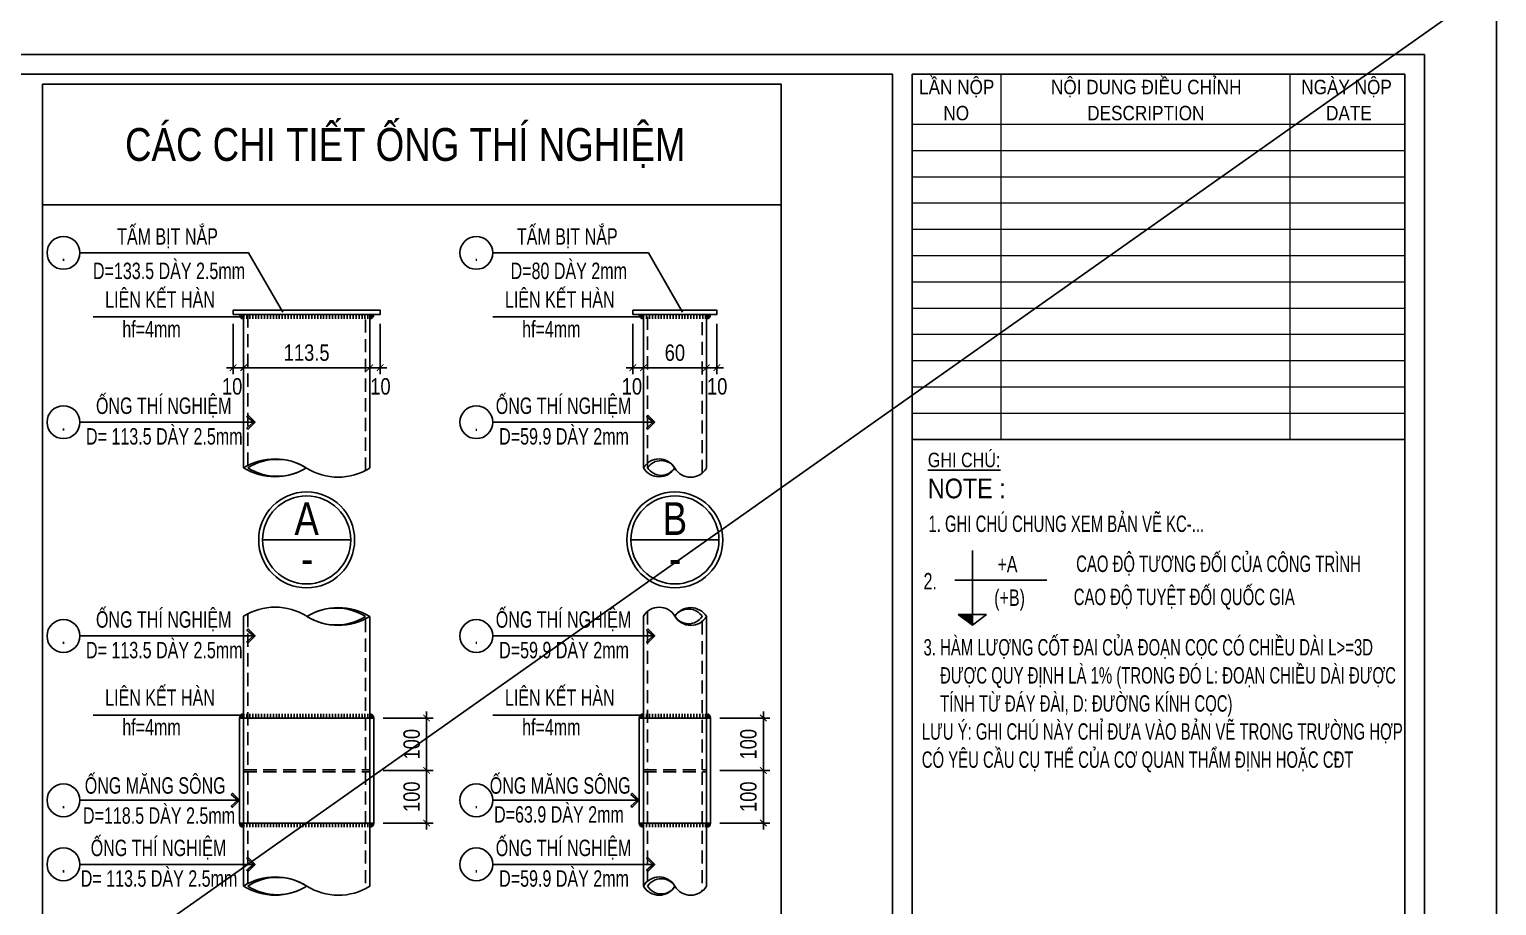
# Model space of a CAD drawing. Extents: x 171424 to 249266, y 74893 to 149166.
# Drawn here: x 186886 to 192473, y 142226 to 145564 of the extents above; entities that cross this region are included whole.
import ezdxf
from ezdxf.enums import TextEntityAlignment as Align

# ---------------------------------------------------------------- set-up
doc = ezdxf.new("R2010")
doc.units = 0
doc.header["$LTSCALE"] = 500
doc.header["$MEASUREMENT"] = 0
doc.header["$PDMODE"] = 3
doc.linetypes.add('HIDDEN', pattern=[0.375, 0.25, -0.125])
doc.layers.get('0').update_dxf_attribs({"linetype": 'CONTINUOUS'})
doc.layers.get('DEFPOINTS').update_dxf_attribs({"linetype": 'CONTINUOUS'})
for name, color, linetype in [('02.CDC.DIM', 1, 'CONTINUOUS'), ('03.CDC.BORDER', 3, 'CONTINUOUS'), ('04.CDC.HIDDEN', 8, 'HIDDEN'), ('05.CDC.STEEL', 4, 'CONTINUOUS'), ('06.CDC.TEXT', 2, 'CONTINUOUS'), ('10.CDC.HATCH', 9, 'CONTINUOUS'), ('11.CDC.NOTE', 8, 'CONTINUOUS'), ('CDC -TEXT KHUNG', 7, 'CONTINUOUS'), ('CDC-KHUNGTEN', 7, 'CONTINUOUS'), ('CDC.10.HATCH', 9, 'CONTINUOUS')]:
    doc.layers.add(name, color=color, linetype=linetype)
doc.layers.add('KCS_Plotter', color=11, linetype='CONTINUOUS', plot=False)
doc.styles.add('ARIAL', font='arial.ttf', dxfattribs={"width": 0.8})
doc.styles.add('Arial_4', font='arial.ttf', dxfattribs={"width": 0.75, "height": 3})
doc.styles.add('KT CDC', font='arial.ttf', dxfattribs={"width": 0.85, "height": 200})
doc.dimstyles.new('DIM25', dxfattribs={"dimscale": 25, "dimtxt": 2.5, "dimasz": 1, "dimexe": 1, "dimexo": 0, "dimgap": 1, "dimtad": 1, "dimdec": 0, "dimdsep": 46, "dimtxsty": 'ARIAL', "dimblk": 'ARCHTICK', "dimcen": 1, "dimdle": 1, "dimclrd": 1, "dimclre": 1, "dimclrt": 2, "dimadec": 0, "dimazin": 0, "dimtfac": 1, "dimtdec": 0, "dimtix": 1, "dimtmove": 2, "dimatfit": 3, "dimldrblk": 'ARCHTICK', "dimfxl": 1, "dimtolj": 1, "dimtzin": 0, "dimarcsym": 0})

# ---------------------------------------------------------------- blocks, each defined once
blk = doc.blocks.new('_ArchTick')
at = {"color": 0, "linetype": 'ByBlock', "const_width": 0.15}
blk.add_lwpolyline([(-0.5, -0.5), (0.5, 0.5)], dxfattribs=at)
blk = doc.blocks.new('*D512')
at = {"layer": '02.CDC.DIM', "color": 1, "lineweight": -2, "transparency": 16777216}
for p, q in [((189515.8, 142940.9), (189706.1, 142940.9)), ((189681.1, 142965.9), (189681.1, 142716.3)), ((189515.8, 142741.3), (189706.1, 142741.3))]:
    blk.add_line(p, q, dxfattribs=at)
at = {"layer": 'DEFPOINTS', "color": 0, "transparency": 16777216}
for p in [(189515.8, 142940.9), (189515.8, 142741.3), (189681.1, 142741.3)]:
    blk.add_point(p, dxfattribs=at)
at = {"layer": '02.CDC.DIM', "color": 1, "lineweight": -2, "transparency": 16777216, "xscale": 25, "yscale": 25, "zscale": 25}
for p, rotation in [((189681.1, 142940.9), 90), ((189681.1, 142741.3), 270)]:
    blk.add_blockref('_ArchTick', p, dxfattribs=dict(at, rotation=rotation))
at = {"layer": '02.CDC.DIM', "color": 2, "transparency": 16777216, "insert": (189624.2, 142841.1), "char_height": 62.5, "attachment_point": 5, "rotation": 90, "style": 'ARIAL'}
blk.add_mtext('\\A1;100', dxfattribs=at)
blk = doc.blocks.new('*D513')
at = {"layer": '02.CDC.DIM', "color": 1, "lineweight": -2, "transparency": 16777216}
for p, q in [((189681.1, 142766.3), (189681.1, 142515.9)), ((189515.8, 142741.3), (189706.1, 142741.3)), ((189515.8, 142540.9), (189706.1, 142540.9))]:
    blk.add_line(p, q, dxfattribs=at)
at = {"layer": 'DEFPOINTS', "color": 0, "transparency": 16777216}
for p in [(189515.8, 142741.3), (189515.8, 142540.9), (189681.1, 142540.9)]:
    blk.add_point(p, dxfattribs=at)
at = {"layer": '02.CDC.DIM', "color": 1, "lineweight": -2, "transparency": 16777216, "xscale": 25, "yscale": 25, "zscale": 25}
for p, rotation in [((189681.1, 142741.3), 90), ((189681.1, 142540.9), 270)]:
    blk.add_blockref('_ArchTick', p, dxfattribs=dict(at, rotation=rotation))
at = {"layer": '02.CDC.DIM', "color": 2, "transparency": 16777216, "insert": (189624.2, 142641.1), "char_height": 62.5, "attachment_point": 5, "rotation": 90, "style": 'ARIAL'}
blk.add_mtext('\\A1;100', dxfattribs=at)
blk = doc.blocks.new('*D514')
at = {"layer": '02.CDC.DIM', "color": 1, "lineweight": -2, "transparency": 16777216}
for p, q in [((188233.5, 142940.9), (188423.9, 142940.9)), ((188398.9, 142965.9), (188398.9, 142716.3)), ((188233.5, 142741.3), (188423.9, 142741.3))]:
    blk.add_line(p, q, dxfattribs=at)
at = {"layer": 'DEFPOINTS', "color": 0, "transparency": 16777216}
for p in [(188233.5, 142940.9), (188233.5, 142741.3), (188398.9, 142741.3)]:
    blk.add_point(p, dxfattribs=at)
at = {"layer": '02.CDC.DIM', "color": 1, "lineweight": -2, "transparency": 16777216, "xscale": 25, "yscale": 25, "zscale": 25}
for p, rotation in [((188398.9, 142940.9), 90), ((188398.9, 142741.3), 270)]:
    blk.add_blockref('_ArchTick', p, dxfattribs=dict(at, rotation=rotation))
at = {"layer": '02.CDC.DIM', "color": 2, "transparency": 16777216, "insert": (188342, 142841.1), "char_height": 62.5, "attachment_point": 5, "rotation": 90, "style": 'ARIAL'}
blk.add_mtext('\\A1;100', dxfattribs=at)
blk = doc.blocks.new('*D515')
at = {"layer": '02.CDC.DIM', "color": 1, "lineweight": -2, "transparency": 16777216}
for p, q in [((188398.9, 142766.3), (188398.9, 142515.9)), ((188233.5, 142741.3), (188423.9, 142741.3)), ((188233.5, 142540.9), (188423.9, 142540.9))]:
    blk.add_line(p, q, dxfattribs=at)
at = {"layer": 'DEFPOINTS', "color": 0, "transparency": 16777216}
for p in [(188233.5, 142741.3), (188233.5, 142540.9), (188398.9, 142540.9)]:
    blk.add_point(p, dxfattribs=at)
at = {"layer": '02.CDC.DIM', "color": 1, "lineweight": -2, "transparency": 16777216, "xscale": 25, "yscale": 25, "zscale": 25}
for p, rotation in [((188398.9, 142741.3), 90), ((188398.9, 142540.9), 270)]:
    blk.add_blockref('_ArchTick', p, dxfattribs=dict(at, rotation=rotation))
at = {"layer": '02.CDC.DIM', "color": 2, "transparency": 16777216, "insert": (188342, 142641.1), "char_height": 62.5, "attachment_point": 5, "rotation": 90, "style": 'ARIAL'}
blk.add_mtext('\\A1;100', dxfattribs=at)
blk = doc.blocks.new('*D522')
at = {"layer": '02.CDC.DIM', "color": 1, "lineweight": -2, "transparency": 16777216}
for p, q in [((187662, 144441.7), (187662, 144250.2)), ((187702, 144441.7), (187702, 144250.2)), ((187662, 144275.2), (187637, 144275.2)), ((187662, 144275.2), (187702, 144275.2)), ((187702, 144275.2), (187727, 144275.2))]:
    blk.add_line(p, q, dxfattribs=at)
at = {"layer": 'DEFPOINTS', "color": 0, "transparency": 16777216}
for p in [(187662, 144441.7), (187702, 144441.7), (187702, 144275.2)]:
    blk.add_point(p, dxfattribs=at)
at = {"layer": '02.CDC.DIM', "color": 1, "lineweight": -2, "transparency": 16777216, "xscale": 25, "yscale": 25, "zscale": 25}
blk.add_blockref('_ArchTick', (187662, 144275.2), dxfattribs=at)
at = {"layer": '02.CDC.DIM', "color": 1, "lineweight": -2, "transparency": 16777216, "xscale": 25, "yscale": 25, "zscale": 25, "rotation": 180}
blk.add_blockref('_ArchTick', (187702, 144275.2), dxfattribs=at)
at = {"layer": '02.CDC.DIM', "color": 2, "transparency": 16777216, "insert": (187658.2, 144203.7), "char_height": 62.5, "attachment_point": 5, "style": 'ARIAL'}
blk.add_mtext('\\A1;10', dxfattribs=at)
blk = doc.blocks.new('*D523')
at = {"layer": '02.CDC.DIM', "color": 1, "lineweight": -2, "transparency": 16777216}
for p, q in [((187702, 144441.7), (187702, 144250.2)), ((188182, 144441.7), (188182, 144250.2)), ((187677, 144275.2), (188207, 144275.2))]:
    blk.add_line(p, q, dxfattribs=at)
at = {"layer": 'DEFPOINTS', "color": 0, "transparency": 16777216}
for p in [(187702, 144441.7), (188182, 144441.7), (188182, 144275.2)]:
    blk.add_point(p, dxfattribs=at)
at = {"layer": '02.CDC.DIM', "color": 1, "lineweight": -2, "transparency": 16777216, "xscale": 25, "yscale": 25, "zscale": 25, "rotation": 180}
blk.add_blockref('_ArchTick', (187702, 144275.2), dxfattribs=at)
at = {"layer": '02.CDC.DIM', "color": 1, "lineweight": -2, "transparency": 16777216, "xscale": 25, "yscale": 25, "zscale": 25}
blk.add_blockref('_ArchTick', (188182, 144275.2), dxfattribs=at)
at = {"layer": '02.CDC.DIM', "color": 2, "transparency": 16777216, "insert": (187942, 144332.2), "char_height": 62.5, "attachment_point": 5, "style": 'ARIAL'}
blk.add_mtext('\\A1;113.5', dxfattribs=at)
blk = doc.blocks.new('*D524')
at = {"layer": '02.CDC.DIM', "color": 1, "lineweight": -2, "transparency": 16777216}
for p, q in [((188182, 144441.7), (188182, 144250.2)), ((188222, 144441.7), (188222, 144250.2)), ((188182, 144275.2), (188157, 144275.2)), ((188182, 144275.2), (188222, 144275.2)), ((188222, 144275.2), (188247, 144275.2))]:
    blk.add_line(p, q, dxfattribs=at)
at = {"layer": 'DEFPOINTS', "color": 0, "transparency": 16777216}
for p in [(188182, 144441.7), (188222, 144441.7), (188222, 144275.2)]:
    blk.add_point(p, dxfattribs=at)
at = {"layer": '02.CDC.DIM', "color": 1, "lineweight": -2, "transparency": 16777216, "xscale": 25, "yscale": 25, "zscale": 25}
blk.add_blockref('_ArchTick', (188182, 144275.2), dxfattribs=at)
at = {"layer": '02.CDC.DIM', "color": 1, "lineweight": -2, "transparency": 16777216, "xscale": 25, "yscale": 25, "zscale": 25, "rotation": 180}
blk.add_blockref('_ArchTick', (188222, 144275.2), dxfattribs=at)
at = {"layer": '02.CDC.DIM', "color": 2, "transparency": 16777216, "insert": (188222.9, 144203.7), "char_height": 62.5, "attachment_point": 5, "style": 'ARIAL'}
blk.add_mtext('\\A1;10', dxfattribs=at)
blk = doc.blocks.new('*D525')
at = {"layer": '02.CDC.DIM', "color": 1, "lineweight": -2, "transparency": 16777216}
for p, q in [((189184.2, 144441.7), (189184.2, 144250.2)), ((189224.2, 144441.7), (189224.2, 144250.2)), ((189184.2, 144275.2), (189159.2, 144275.2)), ((189184.2, 144275.2), (189224.2, 144275.2)), ((189224.2, 144275.2), (189249.2, 144275.2))]:
    blk.add_line(p, q, dxfattribs=at)
at = {"layer": 'DEFPOINTS', "color": 0, "transparency": 16777216}
for p in [(189184.2, 144441.7), (189224.2, 144441.7), (189224.2, 144275.2)]:
    blk.add_point(p, dxfattribs=at)
at = {"layer": '02.CDC.DIM', "color": 1, "lineweight": -2, "transparency": 16777216, "xscale": 25, "yscale": 25, "zscale": 25}
blk.add_blockref('_ArchTick', (189184.2, 144275.2), dxfattribs=at)
at = {"layer": '02.CDC.DIM', "color": 1, "lineweight": -2, "transparency": 16777216, "xscale": 25, "yscale": 25, "zscale": 25, "rotation": 180}
blk.add_blockref('_ArchTick', (189224.2, 144275.2), dxfattribs=at)
at = {"layer": '02.CDC.DIM', "color": 2, "transparency": 16777216, "insert": (189180.5, 144203.7), "char_height": 62.5, "attachment_point": 5, "style": 'ARIAL'}
blk.add_mtext('\\A1;10', dxfattribs=at)
blk = doc.blocks.new('*D526')
at = {"layer": '02.CDC.DIM', "color": 1, "lineweight": -2, "transparency": 16777216}
for p, q in [((189224.2, 144441.7), (189224.2, 144250.2)), ((189464.2, 144441.7), (189464.2, 144250.2)), ((189199.2, 144275.2), (189489.2, 144275.2))]:
    blk.add_line(p, q, dxfattribs=at)
at = {"layer": 'DEFPOINTS', "color": 0, "transparency": 16777216}
for p in [(189224.2, 144441.7), (189464.2, 144441.7), (189464.2, 144275.2)]:
    blk.add_point(p, dxfattribs=at)
at = {"layer": '02.CDC.DIM', "color": 1, "lineweight": -2, "transparency": 16777216, "xscale": 25, "yscale": 25, "zscale": 25, "rotation": 180}
blk.add_blockref('_ArchTick', (189224.2, 144275.2), dxfattribs=at)
at = {"layer": '02.CDC.DIM', "color": 1, "lineweight": -2, "transparency": 16777216, "xscale": 25, "yscale": 25, "zscale": 25}
blk.add_blockref('_ArchTick', (189464.2, 144275.2), dxfattribs=at)
at = {"layer": '02.CDC.DIM', "color": 2, "transparency": 16777216, "insert": (189344.2, 144332.1), "char_height": 62.5, "attachment_point": 5, "style": 'ARIAL'}
blk.add_mtext('\\A1;60', dxfattribs=at)
blk = doc.blocks.new('*D527')
at = {"layer": '02.CDC.DIM', "color": 1, "lineweight": -2, "transparency": 16777216}
for p, q in [((189464.2, 144441.7), (189464.2, 144250.2)), ((189504.2, 144441.7), (189504.2, 144250.2)), ((189464.2, 144275.2), (189439.2, 144275.2)), ((189464.2, 144275.2), (189504.2, 144275.2)), ((189504.2, 144275.2), (189529.2, 144275.2))]:
    blk.add_line(p, q, dxfattribs=at)
at = {"layer": 'DEFPOINTS', "color": 0, "transparency": 16777216}
for p in [(189464.2, 144441.7), (189504.2, 144441.7), (189504.2, 144275.2)]:
    blk.add_point(p, dxfattribs=at)
at = {"layer": '02.CDC.DIM', "color": 1, "lineweight": -2, "transparency": 16777216, "xscale": 25, "yscale": 25, "zscale": 25}
blk.add_blockref('_ArchTick', (189464.2, 144275.2), dxfattribs=at)
at = {"layer": '02.CDC.DIM', "color": 1, "lineweight": -2, "transparency": 16777216, "xscale": 25, "yscale": 25, "zscale": 25, "rotation": 180}
blk.add_blockref('_ArchTick', (189504.2, 144275.2), dxfattribs=at)
at = {"layer": '02.CDC.DIM', "color": 2, "transparency": 16777216, "insert": (189505.2, 144203.7), "char_height": 62.5, "attachment_point": 5, "style": 'ARIAL'}
blk.add_mtext('\\A1;10', dxfattribs=at)
blk = doc.blocks.new('KHUNG A1')
at = {"layer": 'CDC-KHUNGTEN', "color": 8, "lineweight": 9}
for p, q in [((10382.72, 1278.17), (10382.72, 1222.51)), ((10426.72, 1278.17), (10426.72, 1222.51)), ((10444.22, 1270.51), (10369.22, 1270.51)), ((10444.22, 1266.51), (10369.22, 1266.51)), ((10444.22, 1262.51), (10369.22, 1262.51)), ((10444.22, 1258.51), (10369.22, 1258.51)), ((10444.22, 1254.51), (10369.22, 1254.51)), ((10444.22, 1250.51), (10369.22, 1250.51)), ((10444.22, 1246.51), (10369.22, 1246.51)), ((10444.22, 1242.51), (10369.22, 1242.51)), ((10444.22, 1238.51), (10369.22, 1238.51)), ((10444.22, 1234.51), (10369.22, 1234.51)), ((10444.22, 1230.51), (10369.22, 1230.51)), ((10444.22, 1226.51), (10369.22, 1226.51))]:
    blk.add_line(p, q, dxfattribs=at)
at = {"layer": 'CDC-KHUNGTEN', "color": 6, "lineweight": 25}
blk.add_line((10444.22, 1222.51), (10369.22, 1222.51), dxfattribs=at)
at = {"layer": 'CDC-KHUNGTEN'}
for points in [[(10366.22, 712.17), (10366.22, 1278.17), (9655.22, 1278.17), (9655.22, 712.17)], [(10369.22, 712.17), (10444.22, 712.17), (10444.22, 1278.17), (10369.22, 1278.17)]]:
    blk.add_lwpolyline(points, close=True, dxfattribs=at)
at = {"layer": 'CDC.10.HATCH', "color": 8}
blk.add_lwpolyline([(9652.22, 709.17), (10447.22, 709.17), (10447.22, 1281.17), (9652.22, 1281.17)], close=True, dxfattribs=at)
at = {"layer": 'DEFPOINTS', "color": 1}
blk.add_lwpolyline([(9617.22, 698.17), (9617.22, 1292.17), (10458.22, 1292.17), (10458.22, 698.17), (9617.22, 698.17)], close=True, dxfattribs=at)
at = {"layer": 'CDC -TEXT KHUNG', "color": 7, "style": 'KT CDC', "width": 0.85}
for s, p in [('NO', (10373.95, 1271.16)), ('DESCRIPTION', (10395.86, 1271.16)), ('DATE', (10432.24, 1271.16))]:
    blk.add_text(s, height=2.2, dxfattribs=at).set_placement(p)
at = {"layer": 'CDC -TEXT KHUNG', "char_height": 2.2, "attachment_point": 2, "line_spacing_factor": 0.941778, "style": 'KT CDC'}
for s, insert, width in [('LẦN NỘP', (10375.98, 1277.33), 14.6422), ('NỘI DUNG ĐIỀU CHỈNH', (10404.85, 1277.33), 36.9971), ('NGÀY NỘP', (10435.36, 1277.33), 17.5559)]:
    blk.add_mtext(s, dxfattribs=dict(at, insert=insert, width=width))
at = {"layer": 'CDC-KHUNGTEN', "color": 7, "style": 'Arial_4', "width": 0.85}
blk.add_text('NOTE :', height=3, dxfattribs=at).set_placement((10371.58, 1213.57))
at = {"layer": 'CDC-KHUNGTEN', "color": 6, "insert": (10371.58, 1220.51), "char_height": 2.2, "width": 18.8196, "attachment_point": 1, "style": 'ARIAL'}
blk.add_mtext('{\\LGHI CHÚ:}', dxfattribs=at)

msp = doc.modelspace()

# ---------------------------------------------------------------- hatches: boundary and pattern name
at = {"layer": '10.CDC.HATCH'}
for points in [[(187701.98, 144461.89, -0.4142136), (187685.98, 144477.89), (187701.98, 144477.89)], [(188181.98, 144461.89), (188181.98, 144477.89), (188197.98, 144477.89, -0.4142136)], [(189224.25, 144461.89, -0.4142136), (189208.25, 144477.89), (189224.25, 144477.89)], [(189464.25, 144461.89), (189464.25, 144477.89), (189480.25, 144477.89, -0.4142136)], [(187701.98, 142956.87, 0.4142136), (187685.98, 142940.87), (187701.98, 142940.87)], [(188181.98, 142956.87), (188181.98, 142940.87), (188197.98, 142940.87, 0.4142136)], [(189224.25, 142956.87, 0.4142136), (189208.25, 142940.87), (189224.25, 142940.87)], [(189464.25, 142956.87), (189464.25, 142940.87), (189480.25, 142940.87, 0.4142136)], [(187701.98, 142540.87), (187685.98, 142540.87, 0.4142136), (187701.98, 142524.87)], [(188197.98, 142540.87), (188181.98, 142540.87), (188181.98, 142524.87, 0.4142136)], [(189224.25, 142540.87), (189208.25, 142540.87, 0.4142136), (189224.25, 142524.87)], [(189480.25, 142540.87), (189464.25, 142540.87), (189464.25, 142524.87, 0.4142136)]]:
    msp.add_hatch(color=256, dxfattribs=at).paths.add_polyline_path(points)
h = msp.add_hatch(dxfattribs=at)
h.set_pattern_fill('ANSI31', color=256, scale=90, angle=45, style=0)
h.set_pattern_definition([(270, (96859.167, 173686.033), (-11.25, -2e-15), [])])
h.paths.add_polyline_path([(188181.98, 144461.89), (187701.98, 144461.89), (187701.98, 144477.89), (188181.98, 144477.89)])
h = msp.add_hatch(dxfattribs=at)
h.set_pattern_fill('ANSI31', color=256, scale=90, angle=45, style=0)
h.set_pattern_definition([(270, (96705.077, 171608.096), (-11.25, -2e-15), [])])
h.paths.add_polyline_path([(189464.25, 144461.89), (189224.25, 144461.89), (189224.25, 144477.89), (189464.25, 144477.89)])
h = msp.add_hatch(dxfattribs=at)
h.set_pattern_fill('ANSI31', color=256, scale=90, angle=45, style=0)
h.set_pattern_definition([(90, (96859.167, 113732.723), (-11.25, 2e-15), [])])
h.paths.add_polyline_path([(188181.98, 142956.87), (187701.98, 142956.87), (187701.98, 142940.87), (188181.98, 142940.87)])
h = msp.add_hatch(dxfattribs=at)
h.set_pattern_fill('ANSI31', color=256, scale=90, angle=45, style=0)
h.set_pattern_definition([(90, (96705.077, 113732.723), (-11.25, 2e-15), [])])
h.paths.add_polyline_path([(189464.25, 142956.87), (189224.25, 142956.87), (189224.25, 142940.87), (189464.25, 142940.87)])
h = msp.add_hatch(dxfattribs=at)
h.set_pattern_fill('ANSI31', color=256, scale=90, angle=45, style=0)
h.set_pattern_definition([(270, (96859.167, 171749.011), (-11.25, -2e-15), [])])
h.paths.add_polyline_path([(188181.98, 142524.87), (187701.98, 142524.87), (187701.98, 142540.87), (188181.98, 142540.87)])
h = msp.add_hatch(dxfattribs=at)
h.set_pattern_fill('ANSI31', color=256, scale=90, angle=45, style=0)
h.set_pattern_definition([(270, (96705.077, 171749.011), (-11.25, -2e-15), [])])
h.paths.add_polyline_path([(189464.25, 142524.87), (189224.25, 142524.87), (189224.25, 142540.87), (189464.25, 142540.87)])

# ---------------------------------------------------------------- linework, layer by layer
at = {"layer": '03.CDC.BORDER'}
for p, q in [((186936.03, 144895.41), (189748.39, 144895.41)), ((187661.98, 144477.89), (188221.98, 144477.89)), ((187701.98, 143893.85), (187701.98, 144477.89)), ((188181.98, 143893.85), (188181.98, 144477.89)), ((189184.25, 144477.89), (189504.25, 144477.89)), ((189224.25, 143893.85), (189224.25, 144477.89)), ((189464.25, 143893.85), (189464.25, 144477.89)), ((187701.98, 143328.39), (187701.98, 142743.48)), ((188181.98, 143327.52), (188181.98, 142743.48)), ((189224.25, 143328.39), (189224.25, 142743.48)), ((189464.25, 143327.52), (189464.25, 142743.48)), ((187701.98, 142940.87), (188181.98, 142940.87)), ((189224.25, 142940.87), (189464.25, 142940.87)), ((187701.98, 142736.35), (187701.98, 142300.71)), ((188181.98, 142736.35), (188181.98, 142299.85)), ((189224.25, 142736.35), (189224.25, 142300.71)), ((189464.25, 142736.35), (189464.25, 142299.85)), ((187701.98, 142540.87), (188181.98, 142540.87)), ((189224.25, 142540.87), (189464.25, 142540.87))]:
    msp.add_line(p, q, dxfattribs=at)
for points in [[(186936.03, 145355.41), (189748.39, 145355.41), (189748.39, 140426.68), (186936.03, 140426.68)], [(187661.98, 144477.89), (187661.98, 144493.89), (188221.98, 144493.89), (188221.98, 144477.89)], [(189184.25, 144477.89), (189184.25, 144493.89), (189504.25, 144493.89), (189504.25, 144477.89)], [(187701.98, 142540.87), (187685.98, 142540.87), (187685.98, 142940.87), (187701.98, 142940.87)], [(188181.98, 142540.87), (188197.98, 142540.87), (188197.98, 142940.87), (188181.98, 142940.87)], [(189224.25, 142540.87), (189208.25, 142540.87), (189208.25, 142940.87), (189224.25, 142940.87)], [(189464.25, 142540.87), (189480.25, 142540.87), (189480.25, 142940.87), (189464.25, 142940.87)]]:
    msp.add_lwpolyline(points, close=True, dxfattribs=at)
at = {"layer": '04.CDC.HIDDEN', "ltscale": 0.4}
for p, q in [((187717.98, 143902.86), (187717.98, 144477.89)), ((188165.98, 143883.79), (188165.98, 144477.89)), ((189240.25, 143893.85), (189240.25, 144477.89)), ((189448.25, 143874.1), (189448.25, 144477.89)), ((187717.98, 143337.58), (187717.98, 142743.48)), ((188165.98, 143318.51), (188165.98, 142743.48)), ((189240.25, 143347.27), (189240.25, 142743.48)), ((189448.25, 143309.09), (189448.25, 142743.48)), ((187701.98, 142743.48), (188181.98, 142743.48)), ((187701.98, 142736.35), (188181.98, 142736.35)), ((187717.98, 142736.35), (187717.98, 142309.91)), ((188165.98, 142736.35), (188165.98, 142290.83)), ((189224.25, 142743.48), (189464.25, 142743.48)), ((189224.25, 142736.35), (189464.25, 142736.35)), ((189240.25, 142736.35), (189240.25, 142319.6)), ((189448.25, 142736.35), (189448.25, 142281.41))]:
    msp.add_line(p, q, dxfattribs=at)
at = {"layer": '05.CDC.STEEL'}
for centre, start, end in [((187701.98, 144477.89), 180, 270), ((188181.98, 144477.89), 270, 0), ((189224.25, 144477.89), 180, 270), ((189464.25, 144477.89), 270, 0), ((187701.98, 142940.87), 90, 180), ((188181.98, 142940.87), 0, 90), ((189224.25, 142940.87), 90, 180), ((189464.25, 142940.87), 0, 90), ((187701.98, 142540.87), 180, 270), ((188181.98, 142540.87), 270, 0), ((189224.25, 142540.87), 180, 270), ((189464.25, 142540.87), 270, 0)]:
    msp.add_arc(centre, 16, start, end, dxfattribs=at)
at = {"layer": '10.CDC.HATCH'}
for centre in [(187941.98, 143619.29), (189344.25, 143619.37)]:
    msp.add_circle(centre, 182.71, dxfattribs=at)
at = {"layer": '11.CDC.NOTE'}
for p, q in [((187690.66, 144468.48), (187128.65, 144468.48)), ((189212.94, 144468.48), (188650.92, 144468.48)), ((187774.27, 143619.29), (188109.68, 143619.29)), ((189176.54, 143619.37), (189511.96, 143619.37)), ((190477.09, 143294.43), (190477.09, 143578.6)), ((190410.19, 143465.37), (190760.78, 143465.37)), ((190477.09, 143294.43), (190423.09, 143335.82)), ((190423.09, 143335.82), (190531.09, 143335.82)), ((190477.09, 143294.43), (190531.09, 143335.82)), ((187690.66, 142952.18), (187128.65, 142952.18)), ((189212.94, 142952.18), (188650.92, 142952.18))]:
    msp.add_line(p, q, dxfattribs=at)
for points in [[(187850.66, 144487.08), (187721.16, 144712.42), (187078.39, 144712.42)], [(189372.93, 144487.08), (189243.43, 144712.42), (188650.66, 144712.42)], [(187745.39, 144067.55), (187718.66, 144040.82), (187714.2, 144045.28), (187739.09, 144067.55), (187714.2, 144089.83), (187718.66, 144094.28), (187745.39, 144067.55), (187745.39, 144067.55), (187078.39, 144067.55)], [(189267.66, 144067.55), (189240.93, 144040.82), (189236.48, 144045.28), (189261.36, 144067.55), (189236.48, 144089.83), (189240.93, 144094.28), (189267.66, 144067.55), (189267.66, 144067.55), (188650.66, 144067.55)], [(187745.39, 143253.47), (187718.66, 143280.19), (187714.2, 143275.74), (187739.09, 143253.47), (187714.2, 143231.19), (187718.66, 143226.74), (187745.39, 143253.47), (187745.39, 143253.47), (187078.39, 143253.47)], [(189267.66, 143253.47), (189240.93, 143280.19), (189236.48, 143275.74), (189261.36, 143253.47), (189236.48, 143231.19), (189240.93, 143226.74), (189267.66, 143253.47), (189267.66, 143253.47), (188650.66, 143253.47)], [(187685.98, 142627.58), (187659.25, 142654.31), (187654.8, 142649.86), (187679.68, 142627.58), (187654.8, 142605.31), (187659.25, 142600.85), (187685.98, 142627.58), (187685.98, 142627.58), (187078.39, 142627.58)], [(189208.25, 142627.58), (189181.52, 142654.31), (189177.07, 142649.86), (189201.95, 142627.58), (189177.07, 142605.31), (189181.52, 142600.85), (189208.25, 142627.58), (189208.25, 142627.58), (188650.66, 142627.58)], [(187745.39, 142383.47), (187718.66, 142410.2), (187714.2, 142405.75), (187739.09, 142383.47), (187714.2, 142361.2), (187718.66, 142356.74), (187745.39, 142383.47), (187745.39, 142383.47), (187078.39, 142383.47)], [(189267.66, 142383.47), (189240.93, 142410.2), (189236.48, 142405.75), (189261.36, 142383.47), (189236.48, 142361.2), (189240.93, 142356.74), (189267.66, 142383.47), (189267.66, 142383.47), (188650.66, 142383.47)]]:
    msp.add_lwpolyline(points, dxfattribs=at)
for points in [[(188181.98, 143892.99, -0.2889796), (187941.72, 143892.99, 0.2859795), (187701.98, 143893.85, 0.5725531)], [(187701.98, 143893.85, 0.2823727), (187940.78, 143893.58, 0.2823727)], [(187941.72, 143892.99, 0.2918231), (187717.98, 143893.85)], [(187717.98, 143893.85, 0.2888372), (187940.78, 143893.58, 0.129847)], [(189464.25, 143892.99, -0.5773503), (189344, 143892.99, 0.5725531), (189224.25, 143893.85, 0.5725531)], [(189224.25, 143893.85, 0.5677757), (189343.49, 143893.85, 0.5677757)], [(189344, 143892.99, 0.54159), (189240.25, 143893.85)], [(189240.25, 143893.85, 0.553437), (189343.46, 143893.8, 0.219216)], [(187701.98, 143328.39, -0.2889796), (187942.23, 143328.39, 0.2859795), (188181.98, 143327.52, 0.5725531)], [(188181.98, 143327.52, 0.2823727), (187943.18, 143327.79, 0.2823727)], [(188165.98, 143327.52, 0.2888372), (187943.18, 143327.79, 0.129847)], [(187943.18, 143327.79, 0.2903987), (188165.98, 143327.52)], [(189224.25, 143328.39, -0.5773503), (189344.5, 143328.39, 0.5725531), (189464.25, 143327.52, 0.5725531)], [(189464.25, 143327.52, 0.5555373), (189344.36, 143328.62, 0.5677757)], [(189448.25, 143327.52, 0.5396883), (189344.36, 143328.62, 0.219216)], [(189344.5, 143328.39, 0.54159), (189448.25, 143327.52)], [(187701.98, 142300.71, -0.2889796), (187942.23, 142300.71, 0.2859795), (188181.98, 142299.85, 0.5725531)], [(187717.98, 142300.71, -0.2956031), (187942.23, 142300.71, -0.1325433)], [(189224.25, 142300.71, -0.5773503), (189344.5, 142300.71, 0.5725531), (189464.25, 142299.85, 0.5725531)], [(189240.25, 142300.71, -0.5400706), (189344.5, 142300.71, -0.2372346)], [(187701.98, 142300.71, 0.2889796), (187942.23, 142300.71, 0.5677757)], [(187717.98, 142300.71, 0.2956031), (187942.23, 142300.71, 0.1325433)], [(189224.25, 142300.71, 0.5773503), (189344.5, 142300.71, 0.5677757)], [(189240.25, 142300.71, 0.5719263), (189344.5, 142300.71, 0.2372346)]]:
    msp.add_lwpolyline(points, format="xyb", dxfattribs=at)
for centre, radius in [((187015.89, 144712.42), 62.5), ((188588.16, 144712.42), 62.5), ((187015.89, 144067.55), 62.5), ((188588.16, 144067.55), 62.5), ((187941.98, 143619.29), 167.71), ((189344.25, 143619.37), 167.71), ((187015.89, 143253.47), 62.5), ((188588.16, 143253.47), 62.5), ((187015.89, 142627.58), 62.5), ((188588.16, 142627.58), 62.5), ((187015.89, 142383.47), 62.5), ((188588.16, 142383.47), 62.5)]:
    msp.add_circle(centre, radius, dxfattribs=at)
msp.add_solid([(190423.09, 143335.82), (190477.09, 143294.43), (190477.09, 143335.82), (190477.09, 143294.43)], dxfattribs=at)
at = {"layer": 'KCS_Plotter'}
msp.add_line((171448.44, 130892.91), (192473.44, 145742.91), dxfattribs=at)

# ---------------------------------------------------------------- block references
at = {"xscale": 25, "yscale": 25, "zscale": 25}
msp.add_blockref('KHUNG A1', (-68982.15, 113438.58), dxfattribs=at)

# ---------------------------------------------------------------- texts
at = {"layer": '06.CDC.TEXT', "style": 'ARIAL'}
for s, height, width, p in [('CÁC CHI TIẾT ỐNG THÍ NGHIỆM', 125, 0.8, (188317.44, 145062.96)), ('hf=4mm', 62.5, 0.7, (187351.34, 144391.08)), ('hf=4mm', 62.5, 0.7, (188873.61, 144391.08)), ('hf=4mm', 62.5, 0.7, (187351.34, 142874.78)), ('hf=4mm', 62.5, 0.7, (188873.61, 142874.78))]:
    msp.add_text(s, height=height, dxfattribs=dict(at, width=width)).set_placement(p, align=Align.CENTER)
for s, width, p in [('TẤM BỊT NẮP', 0.7, (187412.17, 144777.7)), ('TẤM BỊT NẮP', 0.7, (188934.44, 144777.7)), ('D=133.5 DÀY 2.5mm', 0.7, (187417.93, 144651.82)), ('D=80 DÀY 2mm', 0.7, (188940.2, 144651.82)), ('LIÊN KẾT HÀN', 0.7, (187383.62, 144544.41)), ('LIÊN KẾT HÀN', 0.7, (188905.89, 144544.41)), ('ỐNG THÍ NGHIỆM', 0.7, (187397.77, 144132.84)), ('ỐNG THÍ NGHIỆM', 0.7, (188920.04, 144132.84)), ('D= 113.5 DÀY 2.5mm', 0.7, (187399.89, 144021.4)), ('D=59.9 DÀY 2mm', 0.7, (188922.17, 144021.4)), ('+A', 0.7, (190610.58, 143526.72)), ('CAO ĐỘ TƯƠNG ĐỐI CỦA CÔNG TRÌNH', 0.65, (191414.24, 143530.96)), ('CAO ĐỘ TUYỆT ĐỐI QUỐC GIA', 0.65, (191283.92, 143403.11)), ('ỐNG THÍ NGHIỆM', 0.7, (187397.77, 143318.75)), ('ỐNG THÍ NGHIỆM', 0.7, (188920.04, 143318.75)), ('D= 113.5 DÀY 2.5mm', 0.7, (187399.89, 143207.31)), ('D=59.9 DÀY 2mm', 0.7, (188922.17, 143207.31)), ('LIÊN KẾT HÀN', 0.7, (187383.62, 143028.11)), ('LIÊN KẾT HÀN', 0.7, (188905.89, 143028.11)), ('ỐNG MĂNG SÔNG', 0.7, (187365.26, 142692.87)), ('ỐNG MĂNG SÔNG', 0.7, (188907.53, 142692.87)), ('D=118.5 DÀY 2.5mm', 0.7, (187379.89, 142577.04)), ('D=63.9 DÀY 2mm', 0.7, (188902.76, 142581.43)), ('ỐNG THÍ NGHIỆM', 0.7, (187377.77, 142448.75)), ('ỐNG THÍ NGHIỆM', 0.7, (188920.04, 142448.75)), ('D= 113.5 DÀY 2.5mm', 0.7, (187379.89, 142337.32)), ('D=59.9 DÀY 2mm', 0.7, (188922.17, 142337.32))]:
    msp.add_text(s, height=62.5, dxfattribs=dict(at, width=width)).set_placement(p, align=Align.MIDDLE)
for s, height, width, p in [('.', 62.5, 0.7, (187015.89, 144712.42)), ('.', 62.5, 0.7, (188588.16, 144712.42)), ('.', 62.5, 0.7, (187015.89, 144066.37)), ('.', 62.5, 0.7, (188588.16, 144065.12)), ('A', 125, 0.8, (187941.98, 143700.37)), ('B', 125, 0.8, (189344.25, 143700.45)), ('-', 125, 0.8, (187943.43, 143549.27)), ('-', 125, 0.8, (189345.7, 143549.35)), ('.', 62.5, 0.7, (187015.89, 143253.47)), ('.', 62.5, 0.7, (188588.16, 143253.47)), ('.', 62.5, 0.7, (187015.89, 142627.58)), ('.', 62.5, 0.7, (188588.16, 142627.58)), ('.', 62.5, 0.7, (187015.89, 142383.47)), ('.', 62.5, 0.7, (188588.16, 142383.47))]:
    msp.add_text(s, height=height, dxfattribs=dict(at, width=width)).set_placement(p, align=Align.MIDDLE_CENTER)
for s, width, p in [('1. GHI CHÚ CHUNG XEM BẢN VẼ KC-...', 0.65, (190309.7, 143680.86)), ('2. ', 0.7, (190290.97, 143462.11)), ('3. HÀM LƯỢNG CỐT ĐAI CỦA ĐOẠN CỌC CÓ CHIỀU DÀI L>=3D', 0.65, (190290.97, 143210.32)), ('    ĐƯỢC QUY ĐỊNH LÀ 1%%% (TRONG ĐÓ L: ĐOẠN CHIỀU DÀI ĐƯỢC', 0.65, (190290.97, 143103.38)), ('    TÍNH TỪ ĐÁY ĐÀI, D: ĐƯỜNG KÍNH CỌC)', 0.65, (190290.97, 142996.44)), ('    LƯU Ý: GHI CHÚ NÀY CHỈ ĐƯA VÀO BẢN VẼ TRONG TRƯỜNG HỢP', 0.65, (190221.15, 142889.5)), ('    CÓ YÊU CẦU CỤ THỂ CỦA CƠ QUAN THẨM ĐỊNH HOẶC CĐT', 0.65, (190221.15, 142782.56))]:
    msp.add_text(s, height=62.5, dxfattribs=dict(at, width=width)).set_placement(p, align=Align.MIDDLE_LEFT)
at = {"layer": '06.CDC.TEXT', "style": 'ARIAL', "width": 0.7}
msp.add_text('(+B)', height=62.5, dxfattribs=at).set_placement((190560.18, 143368.02))

# ---------------------------------------------------------------- dimensions: what is measured, and where the dimension line sits
at = {"layer": '02.CDC.DIM'}
for base, p1, p2, picture, middle in [((187701.98, 144275.23), (187661.98, 144441.74), (187701.98, 144441.74), '*D522', (187658.18, 144203.73)), ((188221.98, 144275.23), (188181.98, 144441.74), (188221.98, 144441.74), '*D524', (188222.93, 144203.73)), ((189224.25, 144275.23), (189184.25, 144441.74), (189224.25, 144441.74), '*D525', (189180.45, 144203.73)), ((189504.25, 144275.23), (189464.25, 144441.74), (189504.25, 144441.74), '*D527', (189505.21, 144203.73))]:
    dim = msp.add_linear_dim(base=base, p1=p1, p2=p2, text='10', dimstyle='DIM25', dxfattribs=at)
    dim.commit()
    dim.dimension.update_dxf_attribs({"geometry": picture, "text_midpoint": middle, "dimtype": 160})
for base, p1, p2, text, picture, middle in [((188181.98, 144275.23), (187701.98, 144441.74), (188181.98, 144441.74), '113.5', '*D523', (187941.98, 144332.16)), ((189464.25, 144275.23), (189224.25, 144441.74), (189464.25, 144441.74), '60', '*D526', (189344.25, 144332.14))]:
    dim = msp.add_linear_dim(base=base, p1=p1, p2=p2, text=text, dimstyle='DIM25', dxfattribs=at)
    dim.commit()
    dim.dimension.update_dxf_attribs({"geometry": picture, "text_midpoint": middle})
for base, p1, p2, picture, middle in [((188398.88, 142741.35), (188233.52, 142940.87), (188233.52, 142741.35), '*D514', (188341.97, 142841.11)), ((189681.15, 142741.35), (189515.79, 142940.87), (189515.79, 142741.35), '*D512', (189624.24, 142841.11)), ((188398.88, 142540.87), (188233.52, 142741.35), (188233.52, 142540.87), '*D515', (188341.97, 142641.11)), ((189681.15, 142540.87), (189515.79, 142741.35), (189515.79, 142540.87), '*D513', (189624.24, 142641.11))]:
    dim = msp.add_linear_dim(base=base, p1=p1, p2=p2, angle=90, text='100', dimstyle='DIM25', dxfattribs=at)
    dim.commit()
    dim.dimension.update_dxf_attribs({"geometry": picture, "text_midpoint": middle})

doc.saveas('drawing.dxf')
